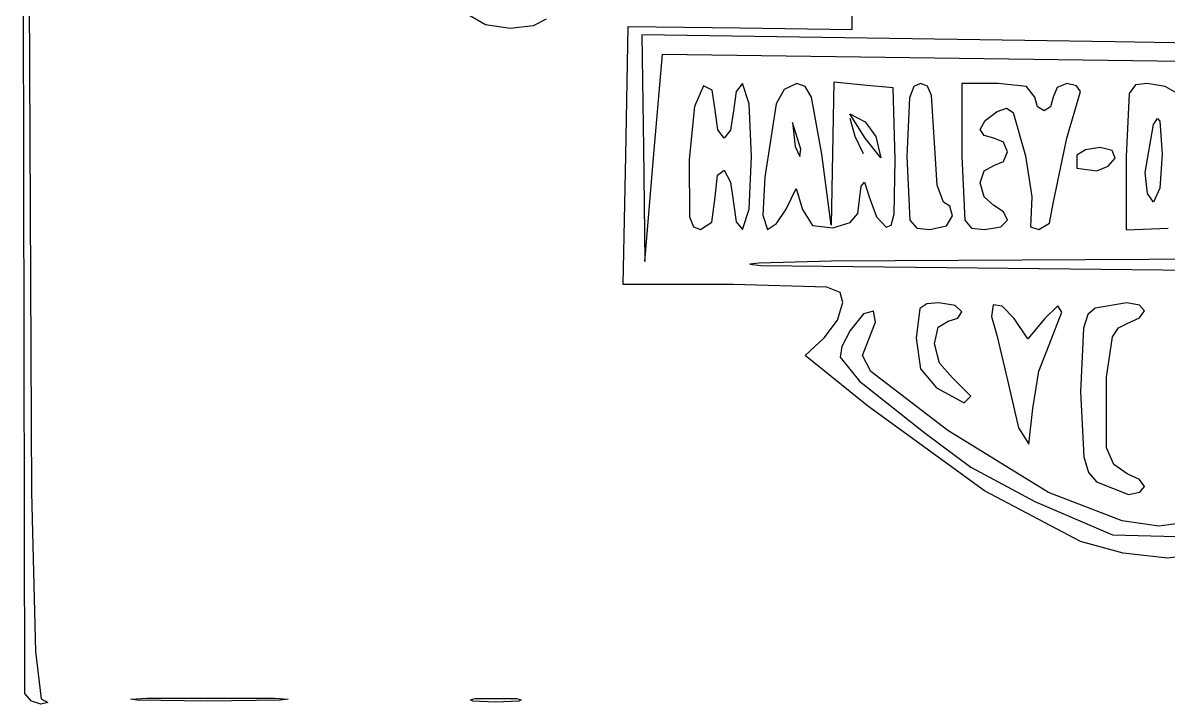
# Model space of a CAD drawing. Extents: x 0.1 to 70.5, y -0.1 to 62.7.
# Drawn here: x 0.07 to 35.44, y -0.11 to 20.92 of the extents above; entities that cross this region are included whole.
import ezdxf

# ---------------------------------------------------------------- set-up
doc = ezdxf.new("R2010")
doc.units = 0

msp = doc.modelspace()

# ---------------------------------------------------------------- linework, layer by layer
at = {"layer": 'Layer 1', "color": 4}
for p, q in [((0.130119, 0.216552), (0.069701, 31.04933)), ((0.212946, 30.861181), (0.340019, 6.416223)), ((25.682223, 20.71909), (25.682223, 21.436818)), ((14.355437, 20.868595), (13.840128, 21.158008)), ((16.230623, 21.035044), (15.830311, 20.832474)), ((15.116788, 20.748219), (14.355437, 20.868595)), ((15.830311, 20.832474), (15.116788, 20.748219)), ((18.689473, 16.830562), (18.767779, 20.815131)), ((18.767779, 20.815131), (22.225001, 20.767111)), ((33.796111, 20.335254), (19.191112, 20.555907)), ((19.191112, 20.555907), (19.233533, 17.053729)), ((22.225001, 20.767111), (25.682223, 20.71909)), ((49.671111, 20.076118), (33.796111, 20.335254)), ((19.548744, 16.756081), (19.821531, 19.960607)), ((19.821531, 19.960607), (35.0991, 19.756253)), ((35.0991, 19.756253), (50.455796, 19.482966)), ((21.096112, 18.984857), (20.80986, 18.344557)), ((21.359222, 18.850987), (21.096112, 18.984857)), ((21.44889, 18.231736), (21.359222, 18.850987)), ((22.096237, 18.806177), (22.013334, 18.208219)), ((22.295556, 19.054885), (22.096237, 18.806177)), ((22.498403, 18.419886), (22.295556, 19.054885)), ((23.583812, 18.871246), (23.334848, 18.419885)), ((23.975908, 19.054885), (23.583812, 18.871246)), ((24.232671, 18.963514), (23.975908, 19.054885)), ((24.425651, 18.628961), (24.232671, 18.963514)), ((25.117779, 19.090648), (25.074122, 16.885545)), ((26.035001, 19.002211), (25.117779, 19.090648)), ((26.952223, 18.913774), (26.035001, 19.002211)), ((27.014081, 16.705933), (26.952223, 18.913774)), ((27.588876, 18.957871), (27.45934, 18.608033)), ((27.79889, 19.054885), (27.588876, 18.957871)), ((28.005467, 18.971101), (27.79889, 19.054885)), ((28.135384, 18.678589), (28.005467, 18.971101)), ((30.197778, 19.054885), (29.068889, 19.054885)), ((29.068889, 19.054885), (29.068889, 16.797107)), ((31.067963, 18.957871), (30.197778, 19.054885)), ((31.326667, 18.631552), (31.067963, 18.957871)), ((32.015465, 18.930531), (31.891111, 18.631552)), ((32.314444, 19.054885), (32.015465, 18.930531)), ((32.613424, 18.982406), (32.314444, 19.054885)), ((32.314444, 17.361552), (32.737778, 18.808147)), ((32.737778, 18.808147), (32.613424, 18.982406)), ((34.433623, 19.006932), (34.239708, 18.738671)), ((34.798, 19.054885), (34.433623, 19.006932)), ((35.355918, 18.955402), (34.798, 19.054885)), ((35.785778, 18.716219), (35.355918, 18.955402)), ((22.577779, 16.797107), (22.498403, 18.419886)), ((23.334848, 18.419885), (22.98951, 16.162107)), ((24.748324, 16.867663), (24.425651, 18.628961)), ((27.45934, 18.608033), (27.375556, 16.797107)), ((28.222222, 17.220441), (28.135384, 18.678589)), ((31.409569, 18.332573), (31.326667, 18.631552)), ((31.891111, 18.631552), (31.808208, 18.332573)), ((34.239708, 18.738671), (34.148889, 16.794827)), ((20.80986, 18.344557), (20.650841, 16.703562)), ((21.531793, 17.617169), (21.44889, 18.231736)), ((22.013334, 18.208219), (21.930431, 17.61026)), ((25.61014, 18.117812), (26.086924, 17.867259)), ((26.08879, 17.365635), (25.61014, 18.117812)), ((25.61014, 18.117812), (25.61014, 18.117812)), ((29.78841, 17.909146), (30.161255, 18.188672)), ((30.161255, 18.188672), (30.454279, 18.290181)), ((30.454279, 18.290181), (30.660408, 18.154512)), ((30.660408, 18.154512), (31.040886, 16.813877)), ((31.608889, 18.208219), (31.409569, 18.332573)), ((31.808208, 18.332573), (31.608889, 18.208219)), ((23.839226, 17.845363), (23.925889, 17.10487)), ((24.099217, 17.020773), (23.839226, 17.845363)), ((23.839226, 17.845363), (23.839226, 17.845363)), ((25.61014, 17.981589), (25.763392, 17.427427)), ((26.086924, 17.867259), (26.414713, 17.419318)), ((29.633333, 17.633846), (29.78841, 17.909146)), ((34.733171, 16.303219), (34.995556, 17.784885)), ((34.995556, 17.784885), (35.109655, 17.969478)), ((35.109655, 17.969478), (35.188086, 17.889791)), ((35.188086, 17.889791), (35.25794, 16.867663)), ((21.731112, 17.361552), (21.531793, 17.617169)), ((21.930431, 17.61026), (21.731112, 17.361552)), ((25.763392, 17.427427), (26.018812, 16.891793)), ((26.563709, 16.75557), (26.08879, 17.365635)), ((26.414713, 17.419318), (26.563709, 16.75557)), ((29.757687, 17.441538), (29.633333, 17.633846)), ((30.056667, 17.361552), (29.757687, 17.441538)), ((30.355646, 17.237198), (30.056667, 17.361552)), ((31.891111, 15.350513), (32.314444, 17.361552)), ((19.233533, 17.053729), (19.275954, 13.551552)), ((23.925889, 17.10487), (24.070329, 16.801974)), ((24.070329, 16.801974), (24.099217, 17.020773)), ((28.303633, 15.915163), (28.222222, 17.220441)), ((30.48, 16.938219), (30.355646, 17.237198)), ((32.894821, 17.007991), (32.620994, 16.836472)), ((33.342397, 17.07933), (32.894821, 17.007991)), ((33.713753, 16.982945), (33.342397, 17.07933)), ((33.804329, 16.75121), (33.713753, 16.982945)), ((18.611168, 12.845996), (18.689473, 16.830562)), ((19.275954, 13.551552), (19.548744, 16.756081)), ((20.650841, 16.703562), (20.657449, 14.938164)), ((22.498403, 15.174329), (22.577779, 16.797107)), ((25.030468, 14.680441), (24.748324, 16.867663)), ((25.074122, 16.885545), (25.030468, 14.680441)), ((26.985534, 15.015293), (27.014081, 16.705933)), ((27.375556, 16.797107), (27.46816, 14.835663)), ((29.068889, 16.797107), (29.161493, 14.835663)), ((30.056667, 16.514885), (30.355646, 16.639239)), ((30.355646, 16.639239), (30.48, 16.938219)), ((31.040886, 16.813877), (31.233254, 15.552735)), ((32.620994, 16.836472), (32.623579, 16.440935)), ((33.592153, 16.499672), (33.804329, 16.75121)), ((33.804329, 16.75121), (33.804329, 16.75121)), ((34.148889, 16.794827), (34.148889, 14.534772)), ((35.25794, 16.867663), (35.189048, 15.821236)), ((21.527017, 16.221853), (21.731112, 16.373774)), ((21.731112, 16.373774), (21.930431, 16.006772)), ((29.633333, 15.980636), (29.757687, 16.357949)), ((29.757687, 16.357949), (30.056667, 16.514885)), ((32.623579, 16.440935), (33.235609, 16.355672)), ((33.235609, 16.355672), (33.592153, 16.499672)), ((34.802063, 15.65543), (34.733171, 16.303219)), ((34.733171, 16.303219), (34.733171, 16.303219)), ((21.44889, 15.543764), (21.527017, 16.221853)), ((21.930431, 16.006772), (22.013334, 15.36934)), ((22.98951, 16.162107), (22.921805, 14.980889)), ((25.962557, 15.879885), (26.062057, 16.003243)), ((26.062057, 16.003243), (26.209502, 15.550391)), ((29.757687, 15.555602), (29.633333, 15.980636)), ((23.647962, 15.17433), (23.957735, 15.80933)), ((23.957735, 15.80933), (24.151311, 15.159143)), ((25.858612, 15.033219), (25.962557, 15.879885)), ((28.504444, 15.385996), (28.303633, 15.915163)), ((34.995556, 15.385996), (34.802063, 15.65543)), ((35.189048, 15.821236), (34.995556, 15.385996)), ((21.347056, 14.769043), (21.44889, 15.543764)), ((21.44889, 15.543764), (21.44889, 15.543764)), ((22.013334, 15.36934), (22.096237, 14.783145)), ((26.209502, 15.550391), (26.436483, 14.935253)), ((28.703764, 15.261642), (28.504444, 15.385996)), ((28.786667, 14.962663), (28.703764, 15.261642)), ((30.056667, 15.283936), (29.757687, 15.555602)), ((30.355646, 15.083704), (30.056667, 15.283936)), ((31.233254, 15.552735), (31.201862, 14.84794)), ((31.782286, 14.739964), (31.891111, 15.350513)), ((20.657449, 14.938164), (20.779395, 14.62126)), ((22.295556, 14.53933), (22.498403, 15.174329)), ((22.921805, 14.980889), (23.066576, 14.53933)), ((23.349399, 14.725861), (23.647962, 15.17433)), ((23.647962, 15.17433), (23.647962, 15.17433)), ((24.151311, 15.159143), (24.46081, 14.665307)), ((25.616549, 14.758883), (25.858612, 15.033219)), ((26.436483, 14.935253), (26.731858, 14.612549)), ((26.889725, 14.674356), (26.985534, 15.015293)), ((28.598519, 14.652219), (28.786667, 14.962663)), ((28.786667, 14.962663), (28.786667, 14.962663)), ((30.48, 14.830408), (30.355646, 15.083704)), ((20.779395, 14.62126), (21.003619, 14.53933)), ((21.003619, 14.53933), (21.347056, 14.769043)), ((22.096237, 14.783145), (22.295556, 14.53933)), ((23.066576, 14.53933), (23.349399, 14.725861)), ((24.46081, 14.665307), (25.08411, 14.594699)), ((25.08411, 14.594699), (25.616549, 14.758883)), ((26.731858, 14.612549), (26.889725, 14.674356)), ((27.46816, 14.835663), (27.678173, 14.579899)), ((27.678173, 14.579899), (28.081112, 14.53933)), ((28.081112, 14.53933), (28.598519, 14.652219)), ((29.161493, 14.835663), (29.371506, 14.579899)), ((29.371506, 14.579899), (29.774444, 14.53933)), ((29.774444, 14.53933), (30.272743, 14.624834)), ((30.272743, 14.624834), (30.48, 14.830408)), ((30.48, 14.830408), (30.48, 14.830408)), ((31.201862, 14.84794), (31.193962, 14.628789)), ((31.193962, 14.628789), (31.451121, 14.53933)), ((31.451121, 14.53933), (31.782286, 14.739964)), ((34.148889, 14.534772), (35.445279, 14.583808)), ((22.802344, 13.50259), (22.519088, 13.469325)), ((22.519088, 13.469325), (22.860001, 13.434108)), ((25.044577, 13.560234), (22.802344, 13.50259)), ((34.854444, 13.618769), (25.044577, 13.560234)), ((50.384603, 13.660916), (34.854444, 13.618769)), ((22.860001, 13.434108), (38.523333, 13.264588)), ((22.005584, 12.845996), (18.611168, 12.845996)), ((24.896714, 12.763937), (22.005584, 12.845996)), ((25.317344, 12.598023), (24.896714, 12.763937)), ((25.400001, 12.292547), (25.317344, 12.598023)), ((25.227877, 11.741314), (25.400001, 12.292547)), ((27.773818, 12.10155), (27.657779, 11.187086)), ((27.98676, 12.248253), (27.773818, 12.10155)), ((28.363333, 12.281552), (27.98676, 12.248253)), ((28.861632, 12.198649), (28.363333, 12.281552)), ((29.068889, 11.99933), (28.861632, 12.198649)), ((30.041672, 12.21219), (29.984217, 11.852034)), ((30.319697, 12.17612), (30.041672, 12.21219)), ((30.682283, 11.793841), (30.319697, 12.17612)), ((32.039911, 12.186873), (31.629821, 11.793841)), ((32.163944, 11.991571), (32.039911, 12.186873)), ((33.184194, 12.110246), (32.963068, 11.921309)), ((34.171972, 12.281552), (33.184194, 12.110246)), ((34.554308, 12.208318), (34.171972, 12.281552)), ((34.713333, 12.032245), (34.554308, 12.208318)), ((34.555776, 11.814971), (34.713333, 12.032245)), ((24.814048, 11.193199), (25.227877, 11.741314)), ((26.030593, 11.942279), (25.622643, 11.422154)), ((26.338525, 12.020361), (26.030593, 11.942279)), ((26.216261, 11.208853), (26.400252, 11.684339)), ((26.400252, 11.684339), (26.338525, 12.020361)), ((28.335255, 11.529358), (28.645556, 11.717107)), ((28.645556, 11.717107), (28.944535, 11.80001)), ((28.944535, 11.80001), (29.068889, 11.99933)), ((29.984217, 11.852034), (30.151934, 11.281687)), ((31.105086, 11.165022), (30.682283, 11.793841)), ((31.629821, 11.793841), (31.105086, 11.165022)), ((31.76741, 10.980942), (32.163944, 11.991571)), ((32.963068, 11.921309), (32.826432, 11.494726)), ((34.176967, 11.642677), (34.555776, 11.814971)), ((25.622643, 11.422154), (25.363436, 10.93289)), ((28.222222, 11.013942), (28.335255, 11.529358)), ((32.826432, 11.494726), (32.737778, 9.530802)), ((33.729145, 11.224242), (33.909113, 11.506185)), ((33.909113, 11.506185), (34.176967, 11.642677)), ((24.228096, 10.647302), (24.814048, 11.193199)), ((26.002963, 10.65235), (26.216261, 11.208853)), ((27.657779, 11.187086), (27.797825, 10.236309)), ((28.384784, 10.411771), (28.222222, 11.013942)), ((30.151934, 11.281687), (30.48, 9.887757)), ((31.452835, 10.163846), (31.76741, 10.980942)), ((31.76741, 10.980942), (31.76741, 10.980942)), ((33.541967, 9.986984), (33.729145, 11.224242)), ((26.154604, 9.099612), (24.228096, 10.647302)), ((25.363436, 10.93289), (25.307641, 10.601662)), ((26.255411, 10.15435), (26.002963, 10.65235)), ((25.307641, 10.601662), (25.906734, 9.861471)), ((28.786667, 9.958279), (28.384784, 10.411771)), ((28.63732, 8.337457), (26.255411, 10.15435)), ((27.797825, 10.236309), (28.292778, 9.649666)), ((29.351111, 9.391441), (28.786667, 9.958279)), ((31.266528, 9.013148), (31.452835, 10.163846)), ((33.537799, 7.803876), (33.541967, 9.986984)), ((25.906734, 9.861471), (27.940001, 8.257808)), ((28.292778, 9.649666), (29.139444, 9.19191)), ((30.48, 9.887757), (30.825784, 8.419369)), ((29.139444, 9.19191), (29.351111, 9.391441)), ((29.351111, 9.391441), (29.351111, 9.391441)), ((32.737778, 9.530802), (32.833788, 7.51792)), ((29.774444, 6.476128), (26.154604, 9.099612)), ((31.138609, 7.911702), (31.266528, 9.013148)), ((27.940001, 8.257808), (29.351111, 7.202924)), ((31.751586, 6.424803), (28.63732, 8.337457)), ((30.825784, 8.419369), (31.138609, 7.911702)), ((33.76303, 7.290494), (33.537799, 7.803876)), ((32.833788, 7.51792), (32.984696, 7.035526)), ((29.351111, 7.202924), (31.326667, 6.138957)), ((34.172799, 6.99485), (33.76303, 7.290494)), ((32.984696, 7.035526), (33.231667, 6.747753)), ((33.231667, 6.747753), (34.219444, 6.36386)), ((34.554552, 6.821786), (34.172799, 6.99485)), ((34.713333, 6.604192), (34.554552, 6.821786)), ((0.340019, 6.416223), (0.45922, 1.506549)), ((32.737778, 4.90303), (29.774444, 6.476128)), ((34.018262, 5.543392), (31.751586, 6.424803)), ((34.219444, 6.36386), (34.568253, 6.430756)), ((34.568253, 6.430756), (34.713333, 6.604192)), ((34.713333, 6.604192), (34.713333, 6.604192)), ((31.326667, 6.138957), (33.725556, 5.115966)), ((35.150601, 5.379552), (34.018262, 5.543392)), ((36.274454, 5.527918), (35.150601, 5.379552)), ((33.725556, 5.115966), (35.701111, 5.058181)), ((34.051568, 4.547935), (32.737778, 4.90303)), ((32.737778, 4.90303), (32.737778, 4.90303)), ((35.42685, 4.392529), (34.051568, 4.547935)), ((36.967923, 4.593038), (35.42685, 4.392529)), ((0.45922, 1.506549), (0.635001, 0.050684)), ((0.331261, -0.026052), (0.130119, 0.216552)), ((0.130119, 0.216552), (0.130119, 0.216552)), ((0.635001, 0.050684), (0.840407, -0.066897)), ((3.405409, 0.035597), (3.892904, 0.073575)), ((3.599756, 0.004377), (3.405409, 0.035597)), ((5.785556, -0.024872), (3.599756, 0.004377)), ((3.892904, 0.073575), (7.844015, 0.072774)), ((3.892904, 0.073575), (3.892904, 0.073575)), ((8.020061, 0.003482), (5.785556, -0.024872)), ((7.844015, 0.072774), (8.267128, 0.034613)), ((8.267128, 0.034613), (8.020061, 0.003482)), ((13.894209, 0.015458), (14.040556, 0.062947)), ((13.96515, -0.023432), (13.894209, 0.015458)), ((14.040556, 0.062947), (15.310556, 0.062947)), ((14.040556, 0.062947), (14.040556, 0.062947)), ((15.310556, 0.062947), (15.456904, 0.015458)), ((15.456904, 0.015458), (15.385963, -0.023432)), ((0.626142, -0.113944), (0.331261, -0.026052)), ((0.840407, -0.066897), (0.626142, -0.113944)), ((14.675556, -0.05936), (13.96515, -0.023432)), ((15.385963, -0.023432), (14.675556, -0.05936))]:
    msp.add_line(p, q, dxfattribs=at)

doc.saveas('drawing.dxf')
